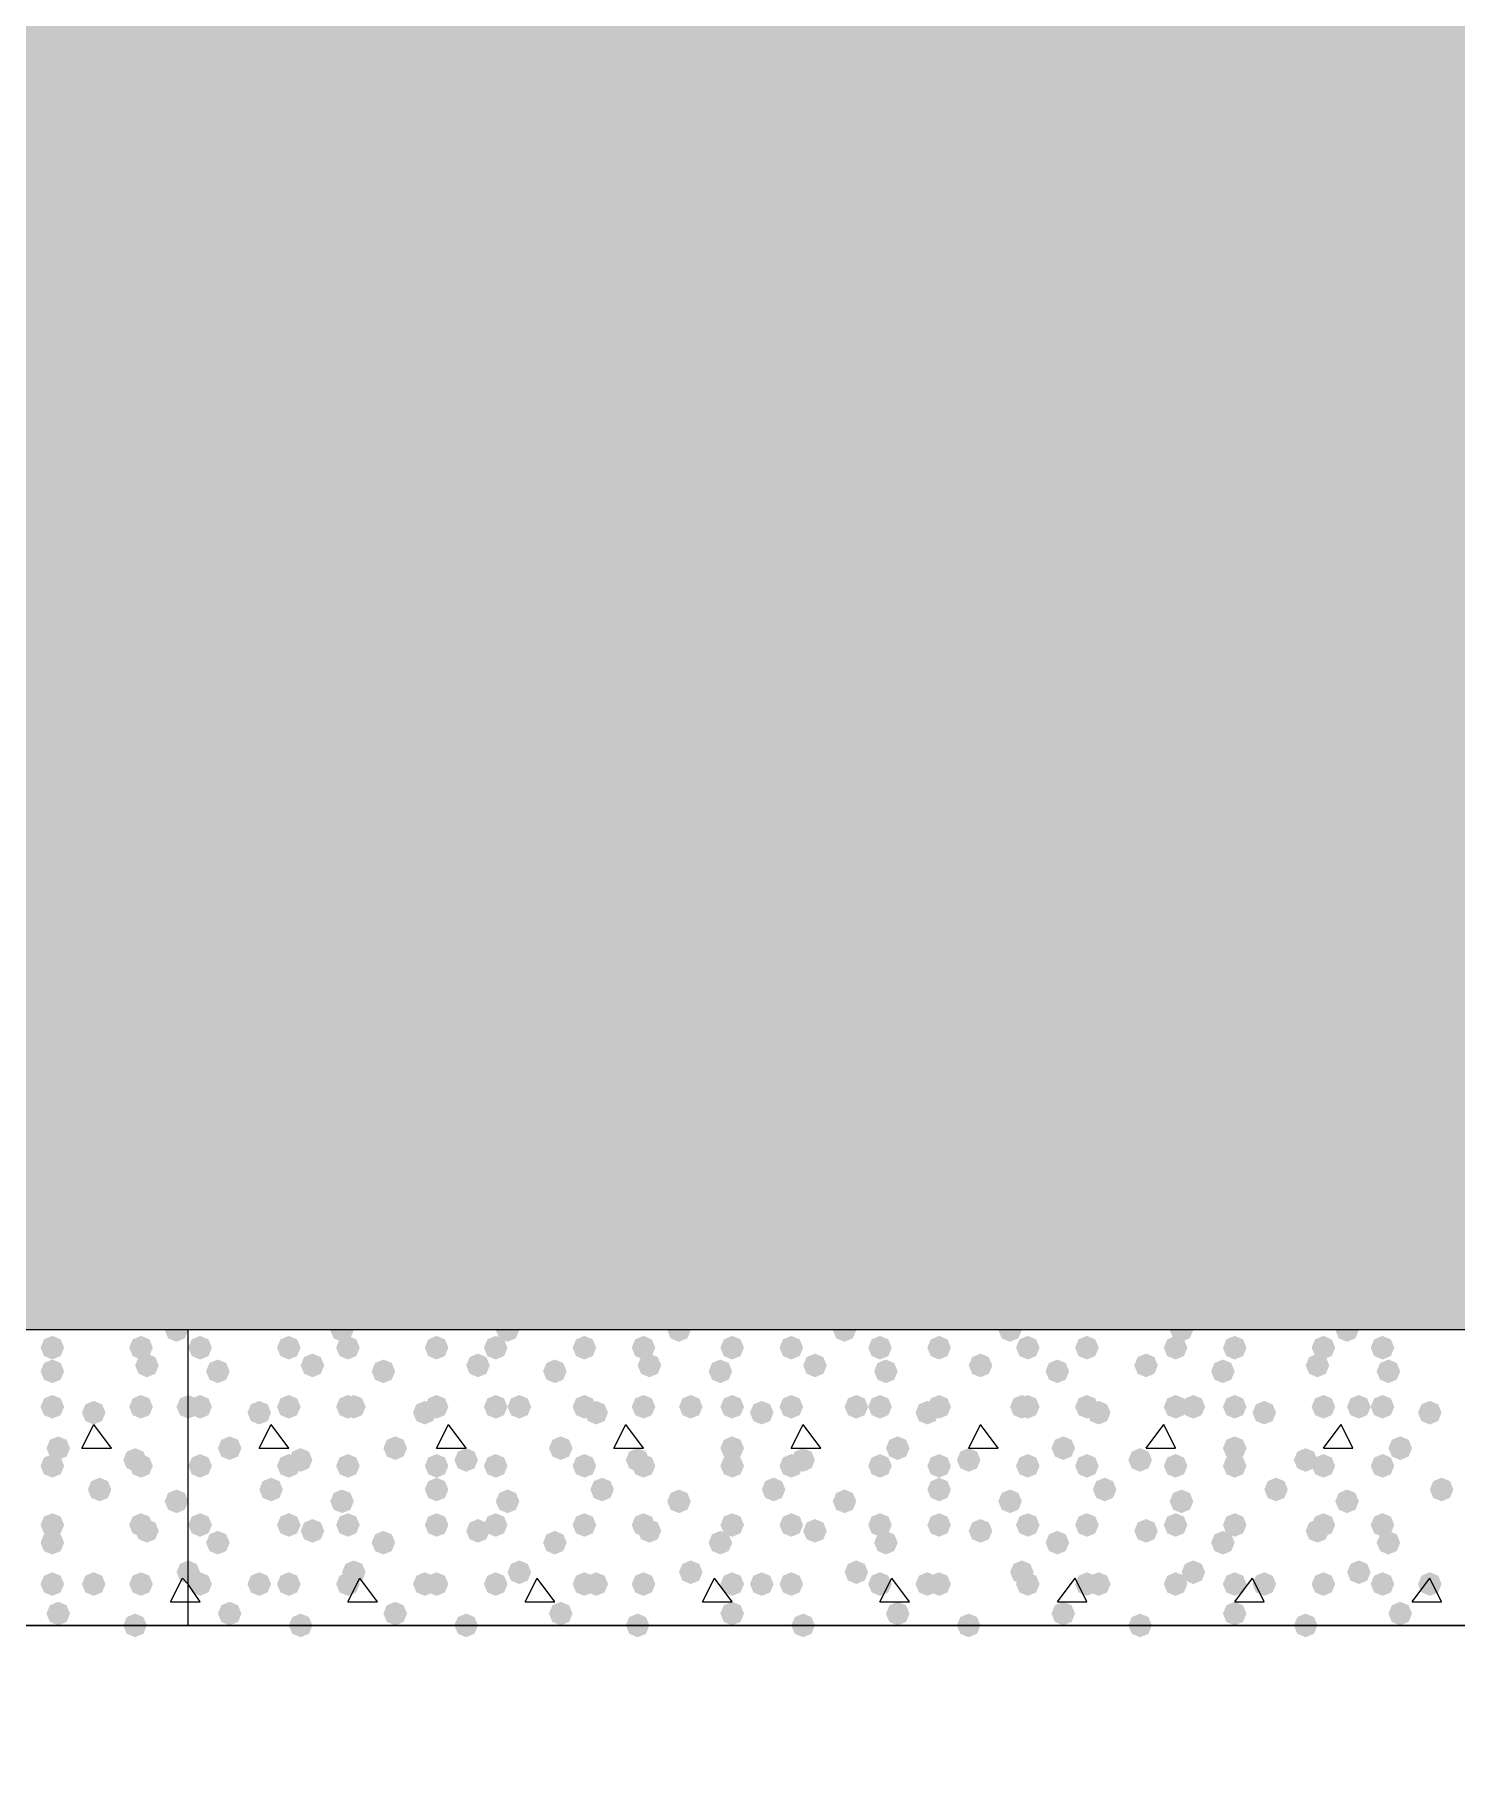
# Model space of a CAD drawing. Header units: millimetres. Extents: x 0 to 420, y 0 to 297.
# Drawn here: x 259.38 to 269.56, y 182.44 to 194.83 of the extents above; entities that cross this region are included whole.
import ezdxf

# ---------------------------------------------------------------- set-up
doc = ezdxf.new("R2010")
doc.units = ezdxf.units.MM
doc.layers.get('0').update_dxf_attribs({"linetype": 'CONTINUOUS'})

msp = doc.modelspace()

# ---------------------------------------------------------------- hatches: boundary and pattern name
at = {"true_color": 0x000008}
h = msp.add_hatch(color=0, dxfattribs=at)
h.paths.add_polyline_path([(379.518333, 204.639333), (218.101333, 204.639333), (379.518333, 185.547)], flags=0)
h.paths.add_polyline_path([(218.101333, 204.639333), (379.518333, 185.547), (218.101333, 185.547)], flags=0)
at = {"true_color": 0x000007}
for points in [[(260.477, 185.547), (260.452129, 185.487204), (260.392333, 185.462333), (260.332538, 185.487204), (260.307667, 185.547), (260.332537, 185.606796), (260.392333, 185.631667), (260.452129, 185.606796)], [(259.588, 185.42), (259.563129, 185.360204), (259.503333, 185.335333), (259.443537, 185.360204), (259.418667, 185.42), (259.443537, 185.479796), (259.503333, 185.504667), (259.563129, 185.479796)], [(260.223, 185.42), (260.198129, 185.360204), (260.138333, 185.335333), (260.078538, 185.360204), (260.053667, 185.42), (260.078537, 185.479796), (260.138333, 185.504667), (260.198129, 185.479796)], [(259.588, 185.250667), (259.563129, 185.190871), (259.503333, 185.166), (259.443537, 185.190871), (259.418667, 185.250667), (259.443537, 185.310462), (259.503333, 185.335333), (259.563129, 185.310463)], [(260.265333, 185.293), (260.240462, 185.233204), (260.180667, 185.208333), (260.120871, 185.233204), (260.096, 185.293), (260.120871, 185.352796), (260.180667, 185.377667), (260.240462, 185.352796)], [(259.588, 184.996667), (259.563129, 184.936871), (259.503333, 184.912), (259.443537, 184.936871), (259.418667, 184.996667), (259.443537, 185.056462), (259.503333, 185.081333), (259.563129, 185.056463)], [(260.223, 184.996667), (260.198129, 184.936871), (260.138333, 184.912), (260.078538, 184.936871), (260.053667, 184.996667), (260.078537, 185.056462), (260.138333, 185.081333), (260.198129, 185.056463)], [(260.561667, 184.996667), (260.536796, 184.936871), (260.477, 184.912), (260.417204, 184.936871), (260.392333, 184.996667), (260.417204, 185.056462), (260.477, 185.081333), (260.536796, 185.056463)], [(259.884333, 184.954333), (259.859462, 184.894537), (259.799667, 184.869667), (259.739871, 184.894537), (259.715, 184.954333), (259.739871, 185.014129), (259.799667, 185.039), (259.859462, 185.014129)], [(259.630333, 184.700333), (259.605462, 184.640537), (259.545667, 184.615667), (259.485871, 184.640537), (259.461, 184.700333), (259.485871, 184.760129), (259.545667, 184.785), (259.605462, 184.760129)], [(260.180667, 184.615667), (260.155796, 184.555871), (260.096, 184.531), (260.036204, 184.555871), (260.011333, 184.615667), (260.036204, 184.675462), (260.096, 184.700333), (260.155796, 184.675463)], [(259.588, 184.573333), (259.563129, 184.513537), (259.503333, 184.488667), (259.443537, 184.513537), (259.418667, 184.573333), (259.443537, 184.633129), (259.503333, 184.658), (259.563129, 184.633129)], [(260.223, 184.573333), (260.198129, 184.513537), (260.138333, 184.488667), (260.078538, 184.513537), (260.053667, 184.573333), (260.078537, 184.633129), (260.138333, 184.658), (260.198129, 184.633129)], [(259.926667, 184.404), (259.901796, 184.344204), (259.842, 184.319333), (259.782204, 184.344204), (259.757333, 184.404), (259.782204, 184.463796), (259.842, 184.488667), (259.901796, 184.463796)], [(260.477, 184.319333), (260.452129, 184.259537), (260.392333, 184.234667), (260.332538, 184.259537), (260.307667, 184.319333), (260.332537, 184.379129), (260.392333, 184.404), (260.452129, 184.379129)], [(259.588, 184.15), (259.563129, 184.090204), (259.503333, 184.065333), (259.443537, 184.090204), (259.418667, 184.15), (259.443537, 184.209796), (259.503333, 184.234667), (259.563129, 184.209796)], [(260.223, 184.15), (260.198129, 184.090204), (260.138333, 184.065333), (260.078538, 184.090204), (260.053667, 184.15), (260.078537, 184.209796), (260.138333, 184.234667), (260.198129, 184.209796)], [(260.265333, 184.107667), (260.240462, 184.047871), (260.180667, 184.023), (260.120871, 184.047871), (260.096, 184.107667), (260.120871, 184.167462), (260.180667, 184.192333), (260.240462, 184.167463)], [(259.588, 184.023), (259.563129, 183.963204), (259.503333, 183.938333), (259.443537, 183.963204), (259.418667, 184.023), (259.443537, 184.082796), (259.503333, 184.107667), (259.563129, 184.082796)], [(259.588, 183.726667), (259.563129, 183.666871), (259.503333, 183.642), (259.443537, 183.666871), (259.418667, 183.726667), (259.443537, 183.786462), (259.503333, 183.811333), (259.563129, 183.786463)], [(259.884333, 183.726667), (259.859462, 183.666871), (259.799667, 183.642), (259.739871, 183.666871), (259.715, 183.726667), (259.739871, 183.786462), (259.799667, 183.811333), (259.859462, 183.786463)], [(260.223, 183.726667), (260.198129, 183.666871), (260.138333, 183.642), (260.078538, 183.666871), (260.053667, 183.726667), (260.078537, 183.786462), (260.138333, 183.811333), (260.198129, 183.786463)], [(260.561667, 183.811333), (260.536796, 183.751537), (260.477, 183.726667), (260.417204, 183.751537), (260.392333, 183.811333), (260.417204, 183.871129), (260.477, 183.896), (260.536796, 183.871129)], [(259.630333, 183.515), (259.605462, 183.455204), (259.545667, 183.430333), (259.485871, 183.455204), (259.461, 183.515), (259.485871, 183.574796), (259.545667, 183.599667), (259.605462, 183.574796)], [(260.180667, 183.430333), (260.155796, 183.370537), (260.096, 183.345667), (260.036204, 183.370537), (260.011333, 183.430333), (260.036204, 183.490129), (260.096, 183.515), (260.155796, 183.490129)]]:
    msp.add_hatch(color=0, dxfattribs=at).paths.add_polyline_path(points, flags=0)
at = {"true_color": 0x000008}
for points in [[(261.662333, 185.547), (261.637462, 185.487204), (261.577667, 185.462333), (261.517871, 185.487204), (261.493, 185.547), (261.517871, 185.606796), (261.577667, 185.631667), (261.637462, 185.606796)], [(262.847667, 185.547), (262.822796, 185.487204), (262.763, 185.462333), (262.703204, 185.487204), (262.678333, 185.547), (262.703204, 185.606796), (262.763, 185.631667), (262.822796, 185.606796)], [(264.075333, 185.547), (264.050462, 185.487204), (263.990667, 185.462333), (263.930871, 185.487204), (263.906, 185.547), (263.930871, 185.606796), (263.990667, 185.631667), (264.050462, 185.606796)], [(265.260667, 185.547), (265.235796, 185.487204), (265.176, 185.462333), (265.116204, 185.487204), (265.091333, 185.547), (265.116204, 185.606796), (265.176, 185.631667), (265.235796, 185.606796)], [(266.446, 185.547), (266.421129, 185.487204), (266.361333, 185.462333), (266.301537, 185.487204), (266.276667, 185.547), (266.301537, 185.606796), (266.361333, 185.631667), (266.421129, 185.606796)], [(267.673667, 185.547), (267.648796, 185.487204), (267.589, 185.462333), (267.529204, 185.487204), (267.504333, 185.547), (267.529204, 185.606796), (267.589, 185.631667), (267.648796, 185.606796)], [(268.859, 185.547), (268.834129, 185.487204), (268.774333, 185.462333), (268.714538, 185.487204), (268.689667, 185.547), (268.714537, 185.606796), (268.774333, 185.631667), (268.834129, 185.606796)], [(260.646333, 185.42), (260.621463, 185.360204), (260.561667, 185.335333), (260.501871, 185.360204), (260.477, 185.42), (260.501871, 185.479796), (260.561667, 185.504667), (260.621462, 185.479796)], [(261.281333, 185.42), (261.256463, 185.360204), (261.196667, 185.335333), (261.136871, 185.360204), (261.112, 185.42), (261.136871, 185.479796), (261.196667, 185.504667), (261.256462, 185.479796)], [(261.704667, 185.42), (261.679796, 185.360204), (261.62, 185.335333), (261.560204, 185.360204), (261.535333, 185.42), (261.560204, 185.479796), (261.62, 185.504667), (261.679796, 185.479796)], [(262.339667, 185.42), (262.314796, 185.360204), (262.255, 185.335333), (262.195204, 185.360204), (262.170333, 185.42), (262.195204, 185.479796), (262.255, 185.504667), (262.314796, 185.479796)], [(262.763, 185.42), (262.738129, 185.360204), (262.678333, 185.335333), (262.618538, 185.360204), (262.593667, 185.42), (262.618537, 185.479796), (262.678333, 185.504667), (262.738129, 185.479796)], [(263.398, 185.42), (263.373129, 185.360204), (263.313333, 185.335333), (263.253537, 185.360204), (263.228667, 185.42), (263.253537, 185.479796), (263.313333, 185.504667), (263.373129, 185.479796)], [(263.821333, 185.42), (263.796462, 185.360204), (263.736667, 185.335333), (263.676871, 185.360204), (263.652, 185.42), (263.676871, 185.479796), (263.736667, 185.504667), (263.796462, 185.479796)], [(264.456333, 185.42), (264.431462, 185.360204), (264.371667, 185.335333), (264.311871, 185.360204), (264.287, 185.42), (264.311871, 185.479796), (264.371667, 185.504667), (264.431462, 185.479796)], [(264.879667, 185.42), (264.854796, 185.360204), (264.795, 185.335333), (264.735204, 185.360204), (264.710333, 185.42), (264.735204, 185.479796), (264.795, 185.504667), (264.854796, 185.479796)], [(265.514667, 185.42), (265.489796, 185.360204), (265.43, 185.335333), (265.370204, 185.360204), (265.345333, 185.42), (265.370204, 185.479796), (265.43, 185.504667), (265.489796, 185.479796)], [(265.938, 185.42), (265.913129, 185.360204), (265.853333, 185.335333), (265.793537, 185.360204), (265.768667, 185.42), (265.793537, 185.479796), (265.853333, 185.504667), (265.913129, 185.479796)], [(266.573, 185.42), (266.548129, 185.360204), (266.488333, 185.335333), (266.428538, 185.360204), (266.403667, 185.42), (266.428537, 185.479796), (266.488333, 185.504667), (266.548129, 185.479796)], [(266.996333, 185.42), (266.971462, 185.360204), (266.911667, 185.335333), (266.851871, 185.360204), (266.827, 185.42), (266.851871, 185.479796), (266.911667, 185.504667), (266.971462, 185.479796)], [(267.631333, 185.42), (267.606463, 185.360204), (267.546667, 185.335333), (267.486871, 185.360204), (267.462, 185.42), (267.486871, 185.479796), (267.546667, 185.504667), (267.606462, 185.479796)], [(268.054667, 185.42), (268.029796, 185.360204), (267.97, 185.335333), (267.910204, 185.360204), (267.885333, 185.42), (267.910204, 185.479796), (267.97, 185.504667), (268.029796, 185.479796)], [(268.689667, 185.42), (268.664796, 185.360204), (268.605, 185.335333), (268.545204, 185.360204), (268.520333, 185.42), (268.545204, 185.479796), (268.605, 185.504667), (268.664796, 185.479796)], [(269.113, 185.42), (269.088129, 185.360204), (269.028333, 185.335333), (268.968538, 185.360204), (268.943667, 185.42), (268.968537, 185.479796), (269.028333, 185.504667), (269.088129, 185.479796)], [(260.773333, 185.250667), (260.748462, 185.190871), (260.688667, 185.166), (260.628871, 185.190871), (260.604, 185.250667), (260.628871, 185.310462), (260.688667, 185.335333), (260.748462, 185.310463)], [(261.450667, 185.293), (261.425796, 185.233204), (261.366, 185.208333), (261.306204, 185.233204), (261.281333, 185.293), (261.306204, 185.352796), (261.366, 185.377667), (261.425796, 185.352796)], [(261.958667, 185.250667), (261.933796, 185.190871), (261.874, 185.166), (261.814204, 185.190871), (261.789333, 185.250667), (261.814204, 185.310462), (261.874, 185.335333), (261.933796, 185.310463)], [(262.636, 185.293), (262.611129, 185.233204), (262.551333, 185.208333), (262.491538, 185.233204), (262.466667, 185.293), (262.491537, 185.352796), (262.551333, 185.377667), (262.611129, 185.352796)], [(263.186333, 185.250667), (263.161462, 185.190871), (263.101667, 185.166), (263.041871, 185.190871), (263.017, 185.250667), (263.041871, 185.310462), (263.101667, 185.335333), (263.161462, 185.310463)], [(263.863667, 185.293), (263.838796, 185.233204), (263.779, 185.208333), (263.719204, 185.233204), (263.694333, 185.293), (263.719204, 185.352796), (263.779, 185.377667), (263.838796, 185.352796)], [(264.371667, 185.250667), (264.346796, 185.190871), (264.287, 185.166), (264.227204, 185.190871), (264.202333, 185.250667), (264.227204, 185.310462), (264.287, 185.335333), (264.346796, 185.310463)], [(265.049, 185.293), (265.024129, 185.233204), (264.964333, 185.208333), (264.904538, 185.233204), (264.879667, 185.293), (264.904537, 185.352796), (264.964333, 185.377667), (265.024129, 185.352796)], [(265.557, 185.250667), (265.532129, 185.190871), (265.472333, 185.166), (265.412537, 185.190871), (265.387667, 185.250667), (265.412537, 185.310462), (265.472333, 185.335333), (265.532129, 185.310463)], [(266.234333, 185.293), (266.209462, 185.233204), (266.149667, 185.208333), (266.089871, 185.233204), (266.065, 185.293), (266.089871, 185.352796), (266.149667, 185.377667), (266.209462, 185.352796)], [(266.784667, 185.250667), (266.759796, 185.190871), (266.7, 185.166), (266.640204, 185.190871), (266.615333, 185.250667), (266.640204, 185.310462), (266.7, 185.335333), (266.759796, 185.310463)], [(267.419667, 185.293), (267.394796, 185.233204), (267.335, 185.208333), (267.275204, 185.233204), (267.250333, 185.293), (267.275204, 185.352796), (267.335, 185.377667), (267.394796, 185.352796)], [(267.97, 185.250667), (267.945129, 185.190871), (267.885333, 185.166), (267.825538, 185.190871), (267.800667, 185.250667), (267.825537, 185.310462), (267.885333, 185.335333), (267.945129, 185.310463)], [(268.647333, 185.293), (268.622462, 185.233204), (268.562667, 185.208333), (268.502871, 185.233204), (268.478, 185.293), (268.502871, 185.352796), (268.562667, 185.377667), (268.622462, 185.352796)], [(269.155333, 185.250667), (269.130462, 185.190871), (269.070667, 185.166), (269.010871, 185.190871), (268.986, 185.250667), (269.010871, 185.310462), (269.070667, 185.335333), (269.130462, 185.310463)], [(260.646333, 184.996667), (260.621463, 184.936871), (260.561667, 184.912), (260.501871, 184.936871), (260.477, 184.996667), (260.501871, 185.056462), (260.561667, 185.081333), (260.621462, 185.056463)], [(261.281333, 184.996667), (261.256463, 184.936871), (261.196667, 184.912), (261.136871, 184.936871), (261.112, 184.996667), (261.136871, 185.056462), (261.196667, 185.081333), (261.256462, 185.056463)], [(261.704667, 184.996667), (261.679796, 184.936871), (261.62, 184.912), (261.560204, 184.936871), (261.535333, 184.996667), (261.560204, 185.056462), (261.62, 185.081333), (261.679796, 185.056463)], [(261.747, 184.996667), (261.722129, 184.936871), (261.662333, 184.912), (261.602538, 184.936871), (261.577667, 184.996667), (261.602537, 185.056462), (261.662333, 185.081333), (261.722129, 185.056463)], [(262.339667, 184.996667), (262.314796, 184.936871), (262.255, 184.912), (262.195204, 184.936871), (262.170333, 184.996667), (262.195204, 185.056462), (262.255, 185.081333), (262.314796, 185.056463)], [(262.763, 184.996667), (262.738129, 184.936871), (262.678333, 184.912), (262.618538, 184.936871), (262.593667, 184.996667), (262.618537, 185.056462), (262.678333, 185.081333), (262.738129, 185.056463)], [(262.932333, 184.996667), (262.907462, 184.936871), (262.847667, 184.912), (262.787871, 184.936871), (262.763, 184.996667), (262.787871, 185.056462), (262.847667, 185.081333), (262.907462, 185.056463)], [(263.398, 184.996667), (263.373129, 184.936871), (263.313333, 184.912), (263.253537, 184.936871), (263.228667, 184.996667), (263.253537, 185.056462), (263.313333, 185.081333), (263.373129, 185.056463)], [(263.821333, 184.996667), (263.796462, 184.936871), (263.736667, 184.912), (263.676871, 184.936871), (263.652, 184.996667), (263.676871, 185.056462), (263.736667, 185.081333), (263.796462, 185.056463)], [(264.16, 184.996667), (264.135129, 184.936871), (264.075333, 184.912), (264.015538, 184.936871), (263.990667, 184.996667), (264.015537, 185.056462), (264.075333, 185.081333), (264.135129, 185.056463)], [(264.456333, 184.996667), (264.431462, 184.936871), (264.371667, 184.912), (264.311871, 184.936871), (264.287, 184.996667), (264.311871, 185.056462), (264.371667, 185.081333), (264.431462, 185.056463)], [(264.879667, 184.996667), (264.854796, 184.936871), (264.795, 184.912), (264.735204, 184.936871), (264.710333, 184.996667), (264.735204, 185.056462), (264.795, 185.081333), (264.854796, 185.056463)], [(265.345333, 184.996667), (265.320462, 184.936871), (265.260667, 184.912), (265.200871, 184.936871), (265.176, 184.996667), (265.200871, 185.056462), (265.260667, 185.081333), (265.320462, 185.056463)], [(265.514667, 184.996667), (265.489796, 184.936871), (265.43, 184.912), (265.370204, 184.936871), (265.345333, 184.996667), (265.370204, 185.056462), (265.43, 185.081333), (265.489796, 185.056463)], [(265.938, 184.996667), (265.913129, 184.936871), (265.853333, 184.912), (265.793537, 184.936871), (265.768667, 184.996667), (265.793537, 185.056462), (265.853333, 185.081333), (265.913129, 185.056463)], [(266.530667, 184.996667), (266.505796, 184.936871), (266.446, 184.912), (266.386204, 184.936871), (266.361333, 184.996667), (266.386204, 185.056462), (266.446, 185.081333), (266.505796, 185.056463)], [(266.573, 184.996667), (266.548129, 184.936871), (266.488333, 184.912), (266.428538, 184.936871), (266.403667, 184.996667), (266.428537, 185.056462), (266.488333, 185.081333), (266.548129, 185.056463)], [(266.996333, 184.996667), (266.971462, 184.936871), (266.911667, 184.912), (266.851871, 184.936871), (266.827, 184.996667), (266.851871, 185.056462), (266.911667, 185.081333), (266.971462, 185.056463)], [(267.631333, 184.996667), (267.606463, 184.936871), (267.546667, 184.912), (267.486871, 184.936871), (267.462, 184.996667), (267.486871, 185.056462), (267.546667, 185.081333), (267.606462, 185.056463)], [(267.758333, 184.996667), (267.733462, 184.936871), (267.673667, 184.912), (267.613871, 184.936871), (267.589, 184.996667), (267.613871, 185.056462), (267.673667, 185.081333), (267.733462, 185.056463)], [(268.054667, 184.996667), (268.029796, 184.936871), (267.97, 184.912), (267.910204, 184.936871), (267.885333, 184.996667), (267.910204, 185.056462), (267.97, 185.081333), (268.029796, 185.056463)], [(268.689667, 184.996667), (268.664796, 184.936871), (268.605, 184.912), (268.545204, 184.936871), (268.520333, 184.996667), (268.545204, 185.056462), (268.605, 185.081333), (268.664796, 185.056463)], [(268.943667, 184.996667), (268.918796, 184.936871), (268.859, 184.912), (268.799204, 184.936871), (268.774333, 184.996667), (268.799204, 185.056462), (268.859, 185.081333), (268.918796, 185.056463)], [(269.113, 184.996667), (269.088129, 184.936871), (269.028333, 184.912), (268.968538, 184.936871), (268.943667, 184.996667), (268.968537, 185.056462), (269.028333, 185.081333), (269.088129, 185.056463)], [(261.069667, 184.954333), (261.044796, 184.894537), (260.985, 184.869667), (260.925204, 184.894537), (260.900333, 184.954333), (260.925204, 185.014129), (260.985, 185.039), (261.044796, 185.014129)], [(262.255, 184.954333), (262.230129, 184.894537), (262.170333, 184.869667), (262.110538, 184.894537), (262.085667, 184.954333), (262.110537, 185.014129), (262.170333, 185.039), (262.230129, 185.014129)], [(263.482667, 184.954333), (263.457796, 184.894537), (263.398, 184.869667), (263.338204, 184.894537), (263.313333, 184.954333), (263.338204, 185.014129), (263.398, 185.039), (263.457796, 185.014129)], [(264.668, 184.954333), (264.643129, 184.894537), (264.583333, 184.869667), (264.523537, 184.894537), (264.498667, 184.954333), (264.523537, 185.014129), (264.583333, 185.039), (264.643129, 185.014129)], [(265.853333, 184.954333), (265.828463, 184.894537), (265.768667, 184.869667), (265.708871, 184.894537), (265.684, 184.954333), (265.708871, 185.014129), (265.768667, 185.039), (265.828462, 185.014129)], [(267.081, 184.954333), (267.056129, 184.894537), (266.996333, 184.869667), (266.936537, 184.894537), (266.911667, 184.954333), (266.936537, 185.014129), (266.996333, 185.039), (267.056129, 185.014129)], [(268.266333, 184.954333), (268.241463, 184.894537), (268.181667, 184.869667), (268.121871, 184.894537), (268.097, 184.954333), (268.121871, 185.014129), (268.181667, 185.039), (268.241462, 185.014129)], [(269.451667, 184.954333), (269.426796, 184.894537), (269.367, 184.869667), (269.307204, 184.894537), (269.282333, 184.954333), (269.307204, 185.014129), (269.367, 185.039), (269.426796, 185.014129)], [(260.858, 184.700333), (260.833129, 184.640537), (260.773333, 184.615667), (260.713538, 184.640537), (260.688667, 184.700333), (260.713537, 184.760129), (260.773333, 184.785), (260.833129, 184.760129)], [(261.366, 184.615667), (261.341129, 184.555871), (261.281333, 184.531), (261.221538, 184.555871), (261.196667, 184.615667), (261.221537, 184.675462), (261.281333, 184.700333), (261.341129, 184.675463)], [(262.043333, 184.700333), (262.018462, 184.640537), (261.958667, 184.615667), (261.898871, 184.640537), (261.874, 184.700333), (261.898871, 184.760129), (261.958667, 184.785), (262.018462, 184.760129)], [(262.551333, 184.615667), (262.526462, 184.555871), (262.466667, 184.531), (262.406871, 184.555871), (262.382, 184.615667), (262.406871, 184.675462), (262.466667, 184.700333), (262.526462, 184.675463)], [(263.228667, 184.700333), (263.203796, 184.640537), (263.144, 184.615667), (263.084204, 184.640537), (263.059333, 184.700333), (263.084204, 184.760129), (263.144, 184.785), (263.203796, 184.760129)], [(263.779, 184.615667), (263.754129, 184.555871), (263.694333, 184.531), (263.634537, 184.555871), (263.609667, 184.615667), (263.634537, 184.675462), (263.694333, 184.700333), (263.754129, 184.675463)], [(264.456333, 184.700333), (264.431462, 184.640537), (264.371667, 184.615667), (264.311871, 184.640537), (264.287, 184.700333), (264.311871, 184.760129), (264.371667, 184.785), (264.431462, 184.760129)], [(264.964333, 184.615667), (264.939462, 184.555871), (264.879667, 184.531), (264.819871, 184.555871), (264.795, 184.615667), (264.819871, 184.675462), (264.879667, 184.700333), (264.939462, 184.675463)], [(265.641667, 184.700333), (265.616796, 184.640537), (265.557, 184.615667), (265.497204, 184.640537), (265.472333, 184.700333), (265.497204, 184.760129), (265.557, 184.785), (265.616796, 184.760129)], [(266.149667, 184.615667), (266.124796, 184.555871), (266.065, 184.531), (266.005204, 184.555871), (265.980333, 184.615667), (266.005204, 184.675462), (266.065, 184.700333), (266.124796, 184.675463)], [(266.827, 184.700333), (266.802129, 184.640537), (266.742333, 184.615667), (266.682537, 184.640537), (266.657667, 184.700333), (266.682537, 184.760129), (266.742333, 184.785), (266.802129, 184.760129)], [(267.377333, 184.615667), (267.352463, 184.555871), (267.292667, 184.531), (267.232871, 184.555871), (267.208, 184.615667), (267.232871, 184.675462), (267.292667, 184.700333), (267.352462, 184.675463)], [(268.054667, 184.700333), (268.029796, 184.640537), (267.97, 184.615667), (267.910204, 184.640537), (267.885333, 184.700333), (267.910204, 184.760129), (267.97, 184.785), (268.029796, 184.760129)], [(268.562667, 184.615667), (268.537796, 184.555871), (268.478, 184.531), (268.418204, 184.555871), (268.393333, 184.615667), (268.418204, 184.675462), (268.478, 184.700333), (268.537796, 184.675463)], [(269.24, 184.700333), (269.215129, 184.640537), (269.155333, 184.615667), (269.095537, 184.640537), (269.070667, 184.700333), (269.095537, 184.760129), (269.155333, 184.785), (269.215129, 184.760129)], [(260.646333, 184.573333), (260.621463, 184.513537), (260.561667, 184.488667), (260.501871, 184.513537), (260.477, 184.573333), (260.501871, 184.633129), (260.561667, 184.658), (260.621462, 184.633129)], [(261.281333, 184.573333), (261.256463, 184.513537), (261.196667, 184.488667), (261.136871, 184.513537), (261.112, 184.573333), (261.136871, 184.633129), (261.196667, 184.658), (261.256462, 184.633129)], [(261.704667, 184.573333), (261.679796, 184.513537), (261.62, 184.488667), (261.560204, 184.513537), (261.535333, 184.573333), (261.560204, 184.633129), (261.62, 184.658), (261.679796, 184.633129)], [(262.339667, 184.573333), (262.314796, 184.513537), (262.255, 184.488667), (262.195204, 184.513537), (262.170333, 184.573333), (262.195204, 184.633129), (262.255, 184.658), (262.314796, 184.633129)], [(262.763, 184.573333), (262.738129, 184.513537), (262.678333, 184.488667), (262.618538, 184.513537), (262.593667, 184.573333), (262.618537, 184.633129), (262.678333, 184.658), (262.738129, 184.633129)], [(263.398, 184.573333), (263.373129, 184.513537), (263.313333, 184.488667), (263.253537, 184.513537), (263.228667, 184.573333), (263.253537, 184.633129), (263.313333, 184.658), (263.373129, 184.633129)], [(263.821333, 184.573333), (263.796462, 184.513537), (263.736667, 184.488667), (263.676871, 184.513537), (263.652, 184.573333), (263.676871, 184.633129), (263.736667, 184.658), (263.796462, 184.633129)], [(264.456333, 184.573333), (264.431462, 184.513537), (264.371667, 184.488667), (264.311871, 184.513537), (264.287, 184.573333), (264.311871, 184.633129), (264.371667, 184.658), (264.431462, 184.633129)], [(264.879667, 184.573333), (264.854796, 184.513537), (264.795, 184.488667), (264.735204, 184.513537), (264.710333, 184.573333), (264.735204, 184.633129), (264.795, 184.658), (264.854796, 184.633129)], [(265.514667, 184.573333), (265.489796, 184.513537), (265.43, 184.488667), (265.370204, 184.513537), (265.345333, 184.573333), (265.370204, 184.633129), (265.43, 184.658), (265.489796, 184.633129)], [(265.938, 184.573333), (265.913129, 184.513537), (265.853333, 184.488667), (265.793537, 184.513537), (265.768667, 184.573333), (265.793537, 184.633129), (265.853333, 184.658), (265.913129, 184.633129)], [(266.573, 184.573333), (266.548129, 184.513537), (266.488333, 184.488667), (266.428538, 184.513537), (266.403667, 184.573333), (266.428537, 184.633129), (266.488333, 184.658), (266.548129, 184.633129)], [(266.996333, 184.573333), (266.971462, 184.513537), (266.911667, 184.488667), (266.851871, 184.513537), (266.827, 184.573333), (266.851871, 184.633129), (266.911667, 184.658), (266.971462, 184.633129)], [(267.631333, 184.573333), (267.606463, 184.513537), (267.546667, 184.488667), (267.486871, 184.513537), (267.462, 184.573333), (267.486871, 184.633129), (267.546667, 184.658), (267.606462, 184.633129)], [(268.054667, 184.573333), (268.029796, 184.513537), (267.97, 184.488667), (267.910204, 184.513537), (267.885333, 184.573333), (267.910204, 184.633129), (267.97, 184.658), (268.029796, 184.633129)], [(268.689667, 184.573333), (268.664796, 184.513537), (268.605, 184.488667), (268.545204, 184.513537), (268.520333, 184.573333), (268.545204, 184.633129), (268.605, 184.658), (268.664796, 184.633129)], [(269.113, 184.573333), (269.088129, 184.513537), (269.028333, 184.488667), (268.968538, 184.513537), (268.943667, 184.573333), (268.968537, 184.633129), (269.028333, 184.658), (269.088129, 184.633129)], [(261.154333, 184.404), (261.129462, 184.344204), (261.069667, 184.319333), (261.009871, 184.344204), (260.985, 184.404), (261.009871, 184.463796), (261.069667, 184.488667), (261.129462, 184.463796)], [(262.339667, 184.404), (262.314796, 184.344204), (262.255, 184.319333), (262.195204, 184.344204), (262.170333, 184.404), (262.195204, 184.463796), (262.255, 184.488667), (262.314796, 184.463796)], [(263.525, 184.404), (263.500129, 184.344204), (263.440333, 184.319333), (263.380538, 184.344204), (263.355667, 184.404), (263.380537, 184.463796), (263.440333, 184.488667), (263.500129, 184.463796)], [(264.752667, 184.404), (264.727796, 184.344204), (264.668, 184.319333), (264.608204, 184.344204), (264.583333, 184.404), (264.608204, 184.463796), (264.668, 184.488667), (264.727796, 184.463796)], [(265.938, 184.404), (265.913129, 184.344204), (265.853333, 184.319333), (265.793537, 184.344204), (265.768667, 184.404), (265.793537, 184.463796), (265.853333, 184.488667), (265.913129, 184.463796)], [(267.123333, 184.404), (267.098462, 184.344204), (267.038667, 184.319333), (266.978871, 184.344204), (266.954, 184.404), (266.978871, 184.463796), (267.038667, 184.488667), (267.098462, 184.463796)], [(268.351, 184.404), (268.326129, 184.344204), (268.266333, 184.319333), (268.206538, 184.344204), (268.181667, 184.404), (268.206537, 184.463796), (268.266333, 184.488667), (268.326129, 184.463796)], [(269.536333, 184.404), (269.511462, 184.344204), (269.451667, 184.319333), (269.391871, 184.344204), (269.367, 184.404), (269.391871, 184.463796), (269.451667, 184.488667), (269.511462, 184.463796)], [(261.662333, 184.319333), (261.637462, 184.259537), (261.577667, 184.234667), (261.517871, 184.259537), (261.493, 184.319333), (261.517871, 184.379129), (261.577667, 184.404), (261.637462, 184.379129)], [(262.847667, 184.319333), (262.822796, 184.259537), (262.763, 184.234667), (262.703204, 184.259537), (262.678333, 184.319333), (262.703204, 184.379129), (262.763, 184.404), (262.822796, 184.379129)], [(264.075333, 184.319333), (264.050462, 184.259537), (263.990667, 184.234667), (263.930871, 184.259537), (263.906, 184.319333), (263.930871, 184.379129), (263.990667, 184.404), (264.050462, 184.379129)], [(265.260667, 184.319333), (265.235796, 184.259537), (265.176, 184.234667), (265.116204, 184.259537), (265.091333, 184.319333), (265.116204, 184.379129), (265.176, 184.404), (265.235796, 184.379129)], [(266.446, 184.319333), (266.421129, 184.259537), (266.361333, 184.234667), (266.301537, 184.259537), (266.276667, 184.319333), (266.301537, 184.379129), (266.361333, 184.404), (266.421129, 184.379129)], [(267.673667, 184.319333), (267.648796, 184.259537), (267.589, 184.234667), (267.529204, 184.259537), (267.504333, 184.319333), (267.529204, 184.379129), (267.589, 184.404), (267.648796, 184.379129)], [(268.859, 184.319333), (268.834129, 184.259537), (268.774333, 184.234667), (268.714538, 184.259537), (268.689667, 184.319333), (268.714537, 184.379129), (268.774333, 184.404), (268.834129, 184.379129)], [(260.646333, 184.15), (260.621463, 184.090204), (260.561667, 184.065333), (260.501871, 184.090204), (260.477, 184.15), (260.501871, 184.209796), (260.561667, 184.234667), (260.621462, 184.209796)], [(261.281333, 184.15), (261.256463, 184.090204), (261.196667, 184.065333), (261.136871, 184.090204), (261.112, 184.15), (261.136871, 184.209796), (261.196667, 184.234667), (261.256462, 184.209796)], [(261.450667, 184.107667), (261.425796, 184.047871), (261.366, 184.023), (261.306204, 184.047871), (261.281333, 184.107667), (261.306204, 184.167462), (261.366, 184.192333), (261.425796, 184.167463)], [(261.704667, 184.15), (261.679796, 184.090204), (261.62, 184.065333), (261.560204, 184.090204), (261.535333, 184.15), (261.560204, 184.209796), (261.62, 184.234667), (261.679796, 184.209796)], [(262.339667, 184.15), (262.314796, 184.090204), (262.255, 184.065333), (262.195204, 184.090204), (262.170333, 184.15), (262.195204, 184.209796), (262.255, 184.234667), (262.314796, 184.209796)], [(262.636, 184.107667), (262.611129, 184.047871), (262.551333, 184.023), (262.491538, 184.047871), (262.466667, 184.107667), (262.491537, 184.167462), (262.551333, 184.192333), (262.611129, 184.167463)], [(262.763, 184.15), (262.738129, 184.090204), (262.678333, 184.065333), (262.618538, 184.090204), (262.593667, 184.15), (262.618537, 184.209796), (262.678333, 184.234667), (262.738129, 184.209796)], [(263.398, 184.15), (263.373129, 184.090204), (263.313333, 184.065333), (263.253537, 184.090204), (263.228667, 184.15), (263.253537, 184.209796), (263.313333, 184.234667), (263.373129, 184.209796)], [(263.821333, 184.15), (263.796462, 184.090204), (263.736667, 184.065333), (263.676871, 184.090204), (263.652, 184.15), (263.676871, 184.209796), (263.736667, 184.234667), (263.796462, 184.209796)], [(263.863667, 184.107667), (263.838796, 184.047871), (263.779, 184.023), (263.719204, 184.047871), (263.694333, 184.107667), (263.719204, 184.167462), (263.779, 184.192333), (263.838796, 184.167463)], [(264.456333, 184.15), (264.431462, 184.090204), (264.371667, 184.065333), (264.311871, 184.090204), (264.287, 184.15), (264.311871, 184.209796), (264.371667, 184.234667), (264.431462, 184.209796)], [(264.879667, 184.15), (264.854796, 184.090204), (264.795, 184.065333), (264.735204, 184.090204), (264.710333, 184.15), (264.735204, 184.209796), (264.795, 184.234667), (264.854796, 184.209796)], [(265.049, 184.107667), (265.024129, 184.047871), (264.964333, 184.023), (264.904538, 184.047871), (264.879667, 184.107667), (264.904537, 184.167462), (264.964333, 184.192333), (265.024129, 184.167463)], [(265.514667, 184.15), (265.489796, 184.090204), (265.43, 184.065333), (265.370204, 184.090204), (265.345333, 184.15), (265.370204, 184.209796), (265.43, 184.234667), (265.489796, 184.209796)], [(265.938, 184.15), (265.913129, 184.090204), (265.853333, 184.065333), (265.793537, 184.090204), (265.768667, 184.15), (265.793537, 184.209796), (265.853333, 184.234667), (265.913129, 184.209796)], [(266.234333, 184.107667), (266.209462, 184.047871), (266.149667, 184.023), (266.089871, 184.047871), (266.065, 184.107667), (266.089871, 184.167462), (266.149667, 184.192333), (266.209462, 184.167463)], [(266.573, 184.15), (266.548129, 184.090204), (266.488333, 184.065333), (266.428538, 184.090204), (266.403667, 184.15), (266.428537, 184.209796), (266.488333, 184.234667), (266.548129, 184.209796)], [(266.996333, 184.15), (266.971462, 184.090204), (266.911667, 184.065333), (266.851871, 184.090204), (266.827, 184.15), (266.851871, 184.209796), (266.911667, 184.234667), (266.971462, 184.209796)], [(267.419667, 184.107667), (267.394796, 184.047871), (267.335, 184.023), (267.275204, 184.047871), (267.250333, 184.107667), (267.275204, 184.167462), (267.335, 184.192333), (267.394796, 184.167463)], [(267.631333, 184.15), (267.606463, 184.090204), (267.546667, 184.065333), (267.486871, 184.090204), (267.462, 184.15), (267.486871, 184.209796), (267.546667, 184.234667), (267.606462, 184.209796)], [(268.054667, 184.15), (268.029796, 184.090204), (267.97, 184.065333), (267.910204, 184.090204), (267.885333, 184.15), (267.910204, 184.209796), (267.97, 184.234667), (268.029796, 184.209796)], [(268.647333, 184.107667), (268.622462, 184.047871), (268.562667, 184.023), (268.502871, 184.047871), (268.478, 184.107667), (268.502871, 184.167462), (268.562667, 184.192333), (268.622462, 184.167463)], [(268.689667, 184.15), (268.664796, 184.090204), (268.605, 184.065333), (268.545204, 184.090204), (268.520333, 184.15), (268.545204, 184.209796), (268.605, 184.234667), (268.664796, 184.209796)], [(269.113, 184.15), (269.088129, 184.090204), (269.028333, 184.065333), (268.968538, 184.090204), (268.943667, 184.15), (268.968537, 184.209796), (269.028333, 184.234667), (269.088129, 184.209796)], [(260.773333, 184.023), (260.748462, 183.963204), (260.688667, 183.938333), (260.628871, 183.963204), (260.604, 184.023), (260.628871, 184.082796), (260.688667, 184.107667), (260.748462, 184.082796)], [(261.958667, 184.023), (261.933796, 183.963204), (261.874, 183.938333), (261.814204, 183.963204), (261.789333, 184.023), (261.814204, 184.082796), (261.874, 184.107667), (261.933796, 184.082796)], [(263.186333, 184.023), (263.161462, 183.963204), (263.101667, 183.938333), (263.041871, 183.963204), (263.017, 184.023), (263.041871, 184.082796), (263.101667, 184.107667), (263.161462, 184.082796)], [(264.371667, 184.023), (264.346796, 183.963204), (264.287, 183.938333), (264.227204, 183.963204), (264.202333, 184.023), (264.227204, 184.082796), (264.287, 184.107667), (264.346796, 184.082796)], [(265.557, 184.023), (265.532129, 183.963204), (265.472333, 183.938333), (265.412537, 183.963204), (265.387667, 184.023), (265.412537, 184.082796), (265.472333, 184.107667), (265.532129, 184.082796)], [(266.784667, 184.023), (266.759796, 183.963204), (266.7, 183.938333), (266.640204, 183.963204), (266.615333, 184.023), (266.640204, 184.082796), (266.7, 184.107667), (266.759796, 184.082796)], [(267.97, 184.023), (267.945129, 183.963204), (267.885333, 183.938333), (267.825538, 183.963204), (267.800667, 184.023), (267.825537, 184.082796), (267.885333, 184.107667), (267.945129, 184.082796)], [(269.155333, 184.023), (269.130462, 183.963204), (269.070667, 183.938333), (269.010871, 183.963204), (268.986, 184.023), (269.010871, 184.082796), (269.070667, 184.107667), (269.130462, 184.082796)], [(260.646333, 183.726667), (260.621463, 183.666871), (260.561667, 183.642), (260.501871, 183.666871), (260.477, 183.726667), (260.501871, 183.786462), (260.561667, 183.811333), (260.621462, 183.786463)], [(261.069667, 183.726667), (261.044796, 183.666871), (260.985, 183.642), (260.925204, 183.666871), (260.900333, 183.726667), (260.925204, 183.786462), (260.985, 183.811333), (261.044796, 183.786463)], [(261.281333, 183.726667), (261.256463, 183.666871), (261.196667, 183.642), (261.136871, 183.666871), (261.112, 183.726667), (261.136871, 183.786462), (261.196667, 183.811333), (261.256462, 183.786463)], [(261.704667, 183.726667), (261.679796, 183.666871), (261.62, 183.642), (261.560204, 183.666871), (261.535333, 183.726667), (261.560204, 183.786462), (261.62, 183.811333), (261.679796, 183.786463)], [(261.747, 183.811333), (261.722129, 183.751537), (261.662333, 183.726667), (261.602538, 183.751537), (261.577667, 183.811333), (261.602537, 183.871129), (261.662333, 183.896), (261.722129, 183.871129)], [(262.255, 183.726667), (262.230129, 183.666871), (262.170333, 183.642), (262.110538, 183.666871), (262.085667, 183.726667), (262.110537, 183.786462), (262.170333, 183.811333), (262.230129, 183.786463)], [(262.339667, 183.726667), (262.314796, 183.666871), (262.255, 183.642), (262.195204, 183.666871), (262.170333, 183.726667), (262.195204, 183.786462), (262.255, 183.811333), (262.314796, 183.786463)], [(262.763, 183.726667), (262.738129, 183.666871), (262.678333, 183.642), (262.618538, 183.666871), (262.593667, 183.726667), (262.618537, 183.786462), (262.678333, 183.811333), (262.738129, 183.786463)], [(262.932333, 183.811333), (262.907462, 183.751537), (262.847667, 183.726667), (262.787871, 183.751537), (262.763, 183.811333), (262.787871, 183.871129), (262.847667, 183.896), (262.907462, 183.871129)], [(263.398, 183.726667), (263.373129, 183.666871), (263.313333, 183.642), (263.253537, 183.666871), (263.228667, 183.726667), (263.253537, 183.786462), (263.313333, 183.811333), (263.373129, 183.786463)], [(263.482667, 183.726667), (263.457796, 183.666871), (263.398, 183.642), (263.338204, 183.666871), (263.313333, 183.726667), (263.338204, 183.786462), (263.398, 183.811333), (263.457796, 183.786463)], [(263.821333, 183.726667), (263.796462, 183.666871), (263.736667, 183.642), (263.676871, 183.666871), (263.652, 183.726667), (263.676871, 183.786462), (263.736667, 183.811333), (263.796462, 183.786463)], [(264.16, 183.811333), (264.135129, 183.751537), (264.075333, 183.726667), (264.015538, 183.751537), (263.990667, 183.811333), (264.015537, 183.871129), (264.075333, 183.896), (264.135129, 183.871129)], [(264.456333, 183.726667), (264.431462, 183.666871), (264.371667, 183.642), (264.311871, 183.666871), (264.287, 183.726667), (264.311871, 183.786462), (264.371667, 183.811333), (264.431462, 183.786463)], [(264.668, 183.726667), (264.643129, 183.666871), (264.583333, 183.642), (264.523537, 183.666871), (264.498667, 183.726667), (264.523537, 183.786462), (264.583333, 183.811333), (264.643129, 183.786463)], [(264.879667, 183.726667), (264.854796, 183.666871), (264.795, 183.642), (264.735204, 183.666871), (264.710333, 183.726667), (264.735204, 183.786462), (264.795, 183.811333), (264.854796, 183.786463)], [(265.345333, 183.811333), (265.320462, 183.751537), (265.260667, 183.726667), (265.200871, 183.751537), (265.176, 183.811333), (265.200871, 183.871129), (265.260667, 183.896), (265.320462, 183.871129)], [(265.514667, 183.726667), (265.489796, 183.666871), (265.43, 183.642), (265.370204, 183.666871), (265.345333, 183.726667), (265.370204, 183.786462), (265.43, 183.811333), (265.489796, 183.786463)], [(265.853333, 183.726667), (265.828463, 183.666871), (265.768667, 183.642), (265.708871, 183.666871), (265.684, 183.726667), (265.708871, 183.786462), (265.768667, 183.811333), (265.828462, 183.786463)], [(265.938, 183.726667), (265.913129, 183.666871), (265.853333, 183.642), (265.793537, 183.666871), (265.768667, 183.726667), (265.793537, 183.786462), (265.853333, 183.811333), (265.913129, 183.786463)], [(266.530667, 183.811333), (266.505796, 183.751537), (266.446, 183.726667), (266.386204, 183.751537), (266.361333, 183.811333), (266.386204, 183.871129), (266.446, 183.896), (266.505796, 183.871129)], [(266.573, 183.726667), (266.548129, 183.666871), (266.488333, 183.642), (266.428538, 183.666871), (266.403667, 183.726667), (266.428537, 183.786462), (266.488333, 183.811333), (266.548129, 183.786463)], [(266.996333, 183.726667), (266.971462, 183.666871), (266.911667, 183.642), (266.851871, 183.666871), (266.827, 183.726667), (266.851871, 183.786462), (266.911667, 183.811333), (266.971462, 183.786463)], [(267.081, 183.726667), (267.056129, 183.666871), (266.996333, 183.642), (266.936537, 183.666871), (266.911667, 183.726667), (266.936537, 183.786462), (266.996333, 183.811333), (267.056129, 183.786463)], [(267.631333, 183.726667), (267.606463, 183.666871), (267.546667, 183.642), (267.486871, 183.666871), (267.462, 183.726667), (267.486871, 183.786462), (267.546667, 183.811333), (267.606462, 183.786463)], [(267.758333, 183.811333), (267.733462, 183.751537), (267.673667, 183.726667), (267.613871, 183.751537), (267.589, 183.811333), (267.613871, 183.871129), (267.673667, 183.896), (267.733462, 183.871129)], [(268.054667, 183.726667), (268.029796, 183.666871), (267.97, 183.642), (267.910204, 183.666871), (267.885333, 183.726667), (267.910204, 183.786462), (267.97, 183.811333), (268.029796, 183.786463)], [(268.266333, 183.726667), (268.241463, 183.666871), (268.181667, 183.642), (268.121871, 183.666871), (268.097, 183.726667), (268.121871, 183.786462), (268.181667, 183.811333), (268.241462, 183.786463)], [(268.689667, 183.726667), (268.664796, 183.666871), (268.605, 183.642), (268.545204, 183.666871), (268.520333, 183.726667), (268.545204, 183.786462), (268.605, 183.811333), (268.664796, 183.786463)], [(268.943667, 183.811333), (268.918796, 183.751537), (268.859, 183.726667), (268.799204, 183.751537), (268.774333, 183.811333), (268.799204, 183.871129), (268.859, 183.896), (268.918796, 183.871129)], [(269.113, 183.726667), (269.088129, 183.666871), (269.028333, 183.642), (268.968538, 183.666871), (268.943667, 183.726667), (268.968537, 183.786462), (269.028333, 183.811333), (269.088129, 183.786463)], [(269.451667, 183.726667), (269.426796, 183.666871), (269.367, 183.642), (269.307204, 183.666871), (269.282333, 183.726667), (269.307204, 183.786462), (269.367, 183.811333), (269.426796, 183.786463)], [(260.858, 183.515), (260.833129, 183.455204), (260.773333, 183.430333), (260.713538, 183.455204), (260.688667, 183.515), (260.713537, 183.574796), (260.773333, 183.599667), (260.833129, 183.574796)], [(262.043333, 183.515), (262.018462, 183.455204), (261.958667, 183.430333), (261.898871, 183.455204), (261.874, 183.515), (261.898871, 183.574796), (261.958667, 183.599667), (262.018462, 183.574796)], [(263.228667, 183.515), (263.203796, 183.455204), (263.144, 183.430333), (263.084204, 183.455204), (263.059333, 183.515), (263.084204, 183.574796), (263.144, 183.599667), (263.203796, 183.574796)], [(264.456333, 183.515), (264.431462, 183.455204), (264.371667, 183.430333), (264.311871, 183.455204), (264.287, 183.515), (264.311871, 183.574796), (264.371667, 183.599667), (264.431462, 183.574796)], [(265.641667, 183.515), (265.616796, 183.455204), (265.557, 183.430333), (265.497204, 183.455204), (265.472333, 183.515), (265.497204, 183.574796), (265.557, 183.599667), (265.616796, 183.574796)], [(266.827, 183.515), (266.802129, 183.455204), (266.742333, 183.430333), (266.682537, 183.455204), (266.657667, 183.515), (266.682537, 183.574796), (266.742333, 183.599667), (266.802129, 183.574796)], [(268.054667, 183.515), (268.029796, 183.455204), (267.97, 183.430333), (267.910204, 183.455204), (267.885333, 183.515), (267.910204, 183.574796), (267.97, 183.599667), (268.029796, 183.574796)], [(269.24, 183.515), (269.215129, 183.455204), (269.155333, 183.430333), (269.095537, 183.455204), (269.070667, 183.515), (269.095537, 183.574796), (269.155333, 183.599667), (269.215129, 183.574796)], [(261.366, 183.430333), (261.341129, 183.370537), (261.281333, 183.345667), (261.221538, 183.370537), (261.196667, 183.430333), (261.221537, 183.490129), (261.281333, 183.515), (261.341129, 183.490129)], [(262.551333, 183.430333), (262.526462, 183.370537), (262.466667, 183.345667), (262.406871, 183.370537), (262.382, 183.430333), (262.406871, 183.490129), (262.466667, 183.515), (262.526462, 183.490129)], [(263.779, 183.430333), (263.754129, 183.370537), (263.694333, 183.345667), (263.634537, 183.370537), (263.609667, 183.430333), (263.634537, 183.490129), (263.694333, 183.515), (263.754129, 183.490129)], [(264.964333, 183.430333), (264.939462, 183.370537), (264.879667, 183.345667), (264.819871, 183.370537), (264.795, 183.430333), (264.819871, 183.490129), (264.879667, 183.515), (264.939462, 183.490129)], [(266.149667, 183.430333), (266.124796, 183.370537), (266.065, 183.345667), (266.005204, 183.370537), (265.980333, 183.430333), (266.005204, 183.490129), (266.065, 183.515), (266.124796, 183.490129)], [(267.377333, 183.430333), (267.352463, 183.370537), (267.292667, 183.345667), (267.232871, 183.370537), (267.208, 183.430333), (267.232871, 183.490129), (267.292667, 183.515), (267.352462, 183.490129)], [(268.562667, 183.430333), (268.537796, 183.370537), (268.478, 183.345667), (268.418204, 183.370537), (268.393333, 183.430333), (268.418204, 183.490129), (268.478, 183.515), (268.537796, 183.490129)]]:
    msp.add_hatch(color=0, dxfattribs=at).paths.add_polyline_path(points, flags=0)

# ---------------------------------------------------------------- linework, layer by layer
at = {"color": 0, "true_color": 0x000007}
for points in [[(32.342667, 185.547), (32.342667, 162.263667), (380.576667, 162.263667), (380.576667, 185.547), (218.101333, 185.547), (218.101333, 206.756), (194.775667, 206.756), (194.775667, 185.547)], [(32.342667, 185.547), (32.342667, 162.263667), (380.576667, 162.263667), (380.576667, 185.547), (218.101333, 185.547), (218.101333, 206.756), (194.775667, 206.756), (194.775667, 185.547)], [(258.360333, 185.547), (258.360333, 183.430333), (260.477, 183.430333), (260.477, 185.547)]]:
    msp.add_lwpolyline(points, close=True, dxfattribs=at)
at = {"color": 0, "true_color": 0x0000fd}
msp.add_lwpolyline([(34.459333, 164.380333), (378.46, 164.380333), (378.46, 183.430333), (215.984667, 183.430333), (215.984667, 204.639333), (196.934667, 204.639333), (196.934667, 183.430333), (34.459333, 183.430333)], close=True, dxfattribs=at)
at = {"color": 0, "true_color": 0x000008}
msp.add_lwpolyline([(218.101333, 204.639333), (379.518333, 185.547), (218.101333, 185.547)], close=True, dxfattribs=at)
at = {"color": 0, "true_color": 0x000007}
for points in [[(279.569333, 185.547), (260.477, 185.547)], [(259.715, 184.700333), (259.799667, 184.869667)], [(259.926667, 184.700333), (259.799667, 184.869667)], [(259.715, 184.700333), (259.926667, 184.700333)], [(260.35, 183.599667), (260.434667, 183.769)], [(260.477, 183.726667), (260.434667, 183.769)], [(260.35, 183.599667), (260.477, 183.599667)], [(260.477, 183.430333), (279.569333, 183.430333)]]:
    msp.add_lwpolyline(points, dxfattribs=at)
at = {"color": 0, "true_color": 0x000008}
for points in [[(260.985, 184.700333), (261.069667, 184.869667)], [(261.196667, 184.700333), (261.069667, 184.869667)], [(262.255, 184.700333), (262.339667, 184.869667)], [(262.466667, 184.700333), (262.339667, 184.869667)], [(263.525, 184.700333), (263.609667, 184.869667)], [(263.736667, 184.700333), (263.609667, 184.869667)], [(264.795, 184.700333), (264.879667, 184.869667)], [(265.006667, 184.700333), (264.879667, 184.869667)], [(266.065, 184.700333), (266.149667, 184.869667)], [(266.276667, 184.700333), (266.149667, 184.869667)], [(267.335, 184.700333), (267.462, 184.869667)], [(267.546667, 184.700333), (267.462, 184.869667)], [(268.605, 184.700333), (268.732, 184.869667)], [(268.816667, 184.700333), (268.732, 184.869667)], [(260.985, 184.700333), (261.196667, 184.700333)], [(262.255, 184.700333), (262.466667, 184.700333)], [(263.525, 184.700333), (263.736667, 184.700333)], [(264.795, 184.700333), (265.006667, 184.700333)], [(266.065, 184.700333), (266.276667, 184.700333)], [(267.335, 184.700333), (267.546667, 184.700333)], [(268.605, 184.700333), (268.816667, 184.700333)], [(260.561667, 183.599667), (260.477, 183.726667)], [(261.62, 183.599667), (261.704667, 183.769)], [(261.831667, 183.599667), (261.704667, 183.769)], [(262.89, 183.599667), (262.974667, 183.769)], [(263.101667, 183.599667), (262.974667, 183.769)], [(264.16, 183.599667), (264.244667, 183.769)], [(264.371667, 183.599667), (264.244667, 183.769)], [(265.43, 183.599667), (265.514667, 183.769)], [(265.641667, 183.599667), (265.514667, 183.769)], [(266.7, 183.599667), (266.827, 183.769)], [(266.911667, 183.599667), (266.827, 183.769)], [(267.97, 183.599667), (268.097, 183.769)], [(268.181667, 183.599667), (268.097, 183.769)], [(269.24, 183.599667), (269.367, 183.769)], [(269.451667, 183.599667), (269.367, 183.769)], [(260.477, 183.599667), (260.561667, 183.599667)], [(261.62, 183.599667), (261.831667, 183.599667)], [(262.89, 183.599667), (263.101667, 183.599667)], [(264.16, 183.599667), (264.371667, 183.599667)], [(265.43, 183.599667), (265.641667, 183.599667)], [(266.7, 183.599667), (266.911667, 183.599667)], [(267.97, 183.599667), (268.181667, 183.599667)], [(269.24, 183.599667), (269.451667, 183.599667)]]:
    msp.add_lwpolyline(points, dxfattribs=at)

doc.saveas('drawing.dxf')
